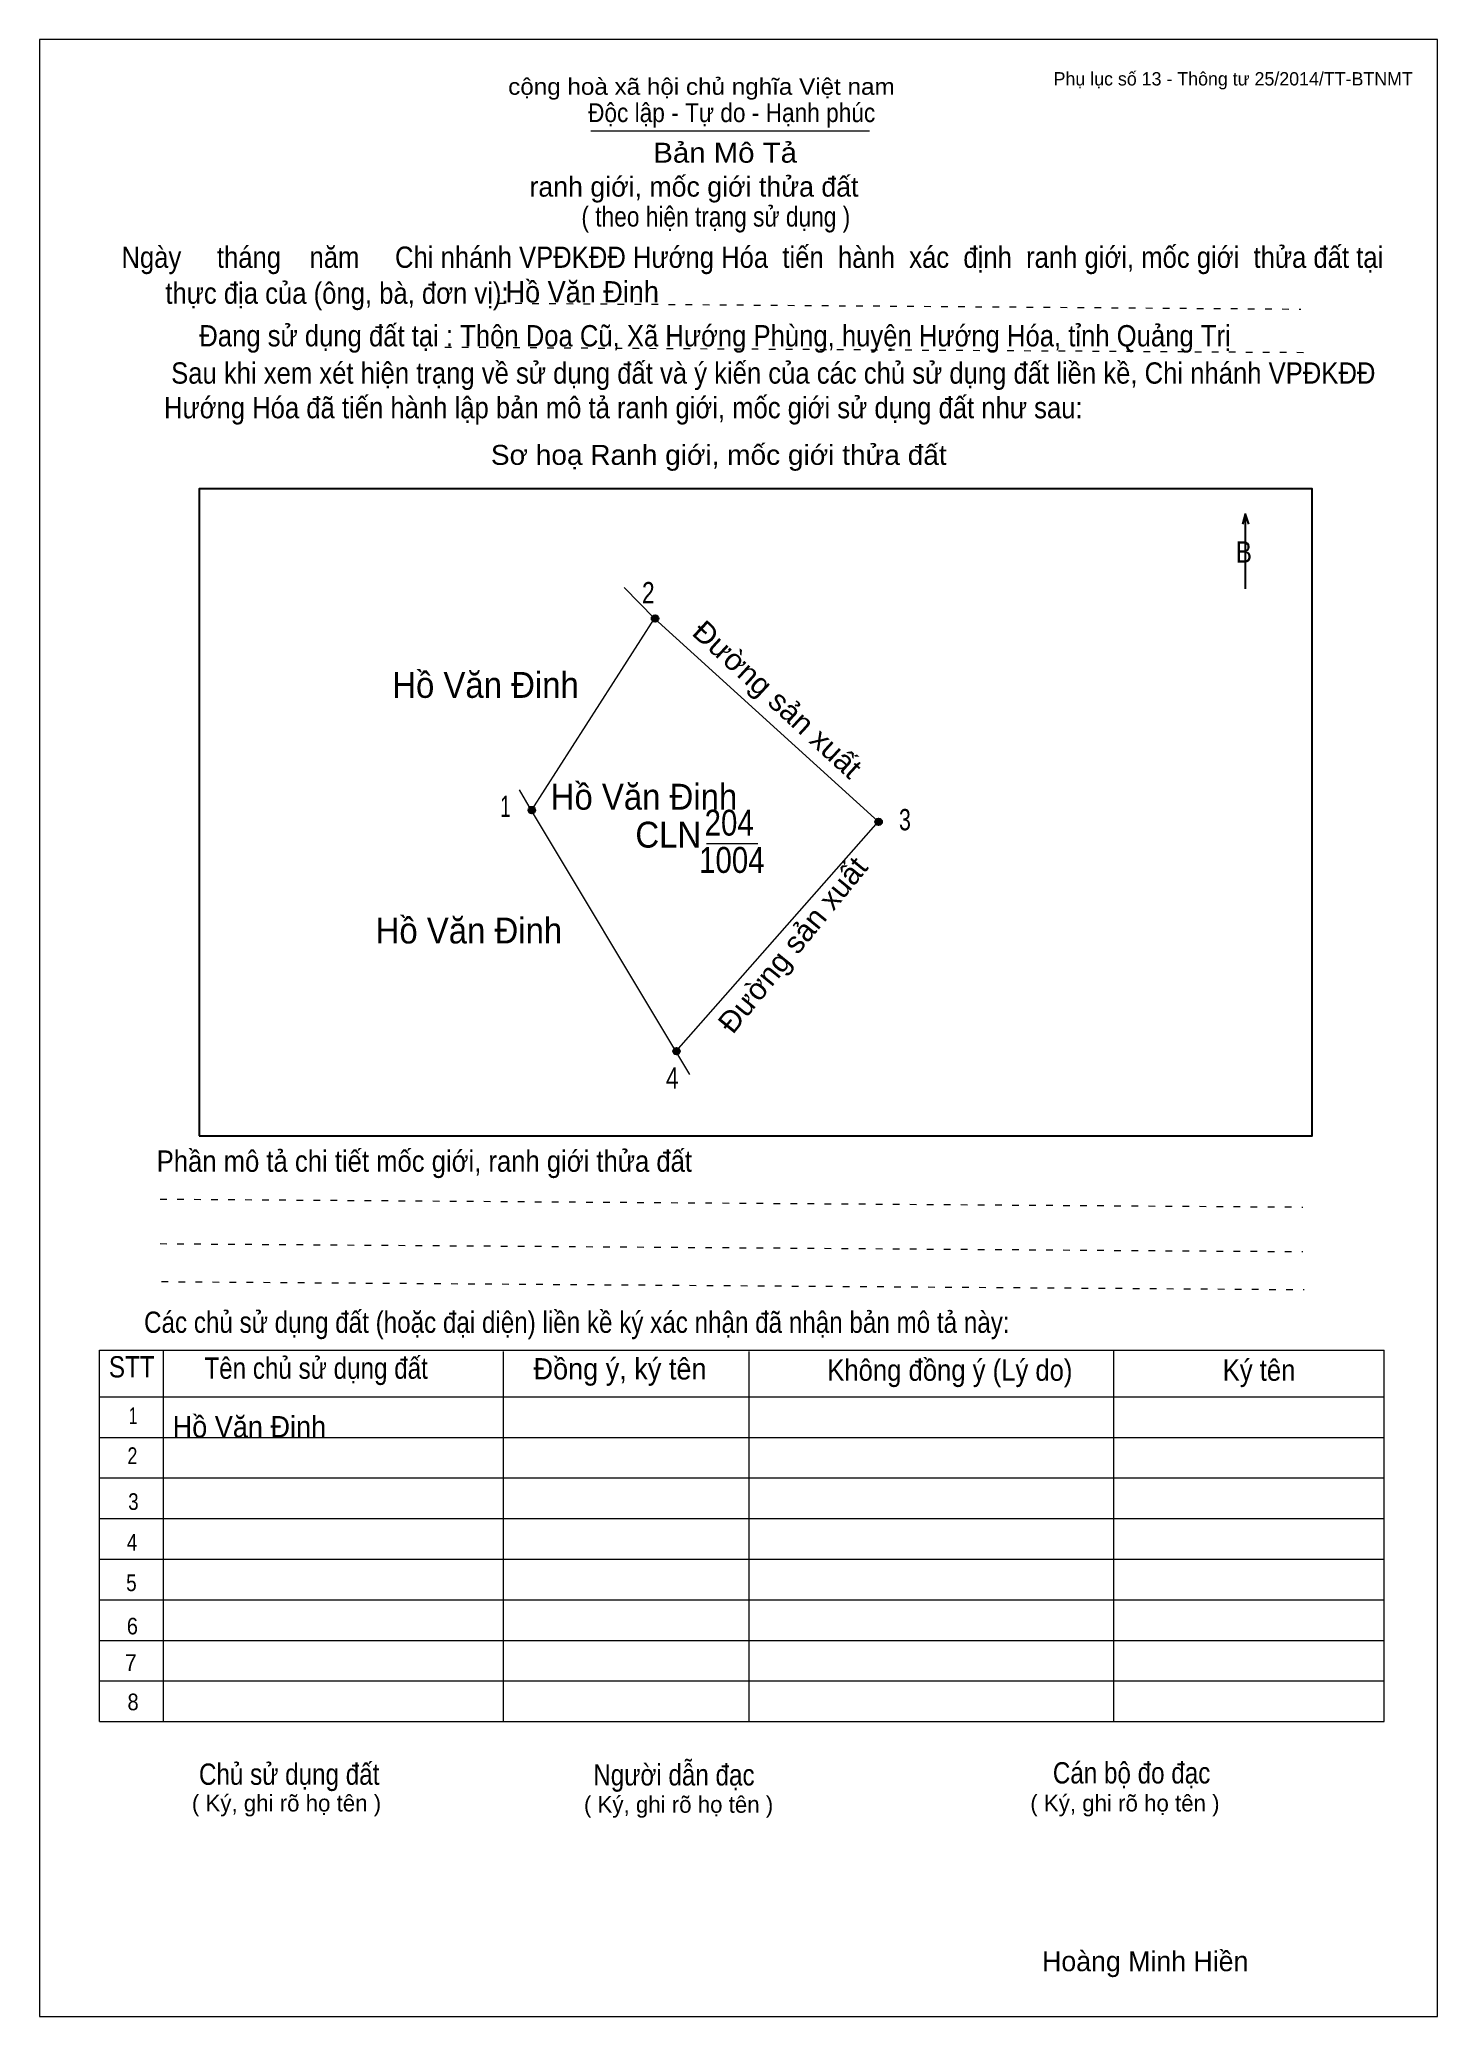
# Model space of a CAD drawing. Header units: centimetres. Extents: x 0 to 21, y 0 to 29.7.
import ezdxf
from ezdxf.enums import TextEntityAlignment as Align

# ---------------------------------------------------------------- set-up
doc = ezdxf.new("R2010")
doc.units = ezdxf.units.CM
doc.header["$LTSCALE"] = 0.13
doc.linetypes.add('DOTTED', pattern=[1.5, 0.3, -1.2])
for name, color, linetype, lineweight in [('1', 7, 'Continuous', 13), ('32', 7, 'Continuous', 25), ('6', 7, 'Continuous', 13), ('62', 7, 'Continuous', 13), ('7', 7, 'Continuous', 13)]:
    doc.layers.add(name, color=color, linetype=linetype, lineweight=lineweight)
for name, color, linetype in [('2', 7, 'Continuous'), ('3', 7, 'Continuous'), ('33', 7, 'Continuous'), ('34', 7, 'Continuous'), ('4', 7, 'Continuous'), ('5', 7, 'Continuous'), ('63', 7, 'Continuous')]:
    doc.layers.add(name, color=color, linetype=linetype)

msp = doc.modelspace()

# ---------------------------------------------------------------- hatches: boundary and pattern name
at = {"layer": '32'}
for points in [[(9.2964, 21.0006, 1), (9.1964, 21.0006, 1)], [(7.4466, 18.1249, 1), (7.3466, 18.1249, 1)], [(12.6547, 17.9472, 1), (12.5547, 17.9472, 1)], [(9.6181, 14.5006, 1), (9.5181, 14.5006, 1)]]:
    msp.add_hatch(color=256, dxfattribs=at).paths.add_polyline_path(points)

# ---------------------------------------------------------------- linework, layer by layer
at = {"layer": '1'}
msp.add_lwpolyline([(21, 0), (21, 29.7), (0, 29.7), (0, 0)], close=True, dxfattribs=at)
at = {"layer": '32'}
for centre in [(9.2464, 21.0006), (7.3966, 18.1249), (12.6047, 17.9472), (9.5681, 14.5006)]:
    msp.add_circle(centre, 0.05, dxfattribs=at)
at = {"layer": '6'}
msp.add_line((7.39, 18.12), (7.21, 18.43), dxfattribs=at)
for points in [[(7.39, 18.12), (9.24, 21), (8.78, 21.47)], [(9.24, 21), (12.6, 17.95), (9.56, 14.5)], [(9.77, 14.15), (9.56, 14.5), (7.39, 18.12)]]:
    msp.add_lwpolyline(points, dxfattribs=at)
at = {"layer": '62'}
for p, q in [((8.28, 28.33), (12.47, 28.33)), ((0.9, 10.01), (20.2, 10.01)), ((0.9, 4.43), (0.9, 10.01)), ((1.86, 4.43), (1.86, 10.01)), ((6.97, 4.43), (6.97, 9.99)), ((10.66, 4.43), (10.66, 9.99)), ((16.14, 4.43), (16.14, 10.01)), ((20.2, 4.43), (20.2, 10.01)), ((0.9, 9.31), (20.2, 9.31)), ((0.9, 8.7), (20.2, 8.7)), ((0.9, 8.09), (20.2, 8.09)), ((0.9, 7.48), (20.2, 7.48)), ((0.9, 6.87), (20.2, 6.87)), ((0.9, 6.26), (20.2, 6.26)), ((0.9, 5.65), (20.2, 5.65)), ((0.9, 5.04), (20.2, 5.04)), ((0.9, 4.43), (20.2, 4.43))]:
    msp.add_line(p, q, dxfattribs=at)
at = {"layer": '62', "linetype": 'DOTTED'}
for p, q in [((6.89, 25.74), (18.95, 25.65)), ((6.09, 25.08), (19.04, 25)), ((1.81, 12.28), (18.98, 12.16)), ((1.81, 11.61), (18.98, 11.49)), ((1.83, 11.04), (19, 10.92))]:
    msp.add_line(p, q, dxfattribs=at)
at = {"layer": '62', "lineweight": 25}
for p, q in [((18.11, 22.58), (18.11, 21.45)), ((18.11, 22.57), (18.07, 22.42)), ((18.11, 22.57), (18.16, 22.42))]:
    msp.add_line(p, q, dxfattribs=at)
msp.add_lwpolyline([(2.4, 13.23), (19.12, 13.23), (19.12, 22.95), (2.4, 22.95)], close=True, dxfattribs=at)
at = {"layer": '7'}
msp.add_line((10.02, 17.62), (10.79, 17.62), dxfattribs=at)

# ---------------------------------------------------------------- texts
at = {"layer": '2', "width": 0.95}
for p in [(6.7, 19.81), (9.08, 18.13), (6.45, 16.12)]:
    msp.add_text('Hồ Văn Đinh', height=0.3891, dxfattribs=at).set_placement(p, align=Align.CENTER)
at = {"layer": '3', "width": 0.95}
msp.add_text('CLN', height=0.3891, dxfattribs=at).set_placement((9.445, 17.56), align=Align.CENTER)
at = {"layer": '32'}
for s, width, p in [('2', 0.8, (9.145, 21.23)), ('1', 0.65, (7, 18.02)), ('3', 0.75, (13, 17.82)), ('4', 0.8, (9.505, 13.94))]:
    msp.add_text(s, height=0.32, dxfattribs=dict(at, width=width)).set_placement(p, align=Align.CENTER)
at = {"layer": '33', "width": 1.05}
for height, rotation, p in [(0.3199, 317.437, (10.9768, 19.6709)), (0.32, 50.812, (11.4381, 15.9989))]:
    msp.add_text('Đường sản xuất', height=height, rotation=rotation, dxfattribs=at).set_placement(p, align=Align.CENTER)
at = {"layer": '34', "width": 0.95}
for p in [(7, 25.75), (2, 8.7)]:
    msp.add_text('Hồ Văn Đinh', height=0.32, dxfattribs=at).set_placement(p)
at = {"layer": '4', "width": 0.85}
msp.add_text('204', height=0.3891, dxfattribs=at).set_placement((10.36, 17.74), align=Align.CENTER)
at = {"layer": '5', "width": 0.85}
msp.add_text('1004', height=0.3891, dxfattribs=at).set_placement((10.4, 17.18), align=Align.CENTER)
at = {"layer": '62'}
for s, height, width, p in [('cộng hoà xã hội chủ nghĩa Việt nam', 0.2474, 1.1, (7.04, 28.87)), ('Độc lập - Tự do - Hạnh phúc', 0.2828, 0.9, (8.24, 28.46)), ('Bản Mô Tả', 0.3, 1.1, (9.22, 27.85)), ('( theo hiện trạng sử dụng )', 0.3, 0.85, (8.14, 26.89)), ('Ngày     tháng    năm     Chi nhánh VPĐKĐĐ Hướng Hóa  tiến  hành  xác  định  ranh giới, mốc giới  thửa đất tại ', 0.32, 0.9, (1.23, 26.27)), ('thực địa của (ông, bà, đơn vị): ', 0.32, 0.9, (1.89, 25.73)), ('Đang sử dụng đất tại : Thôn Doa Cũ, Xã Hướng Phùng, huyện Hướng Hóa, tỉnh Quảng Trị', 0.32, 0.9, (2.4, 25.09)), (' Sau khi xem xét hiện trạng về sử dụng đất và ý kiến của các chủ sử dụng đất liền kề, Chi nhánh VPĐKĐĐ ', 0.32, 0.9, (1.87, 24.53)), ('Hướng Hóa đã tiến hành lập bản mô tả ranh giới, mốc giới sử dụng đất như sau:', 0.32, 0.9, (1.87, 24.01)), ('Sơ hoạ Ranh giới, mốc giới thửa đất', 0.3, 1.05, (6.78, 23.31)), ('B', 0.32, 0.85, (17.97, 21.84)), ('Phần mô tả chi tiết mốc giới, ranh giới thửa đất ', 0.32, 0.9, (1.76, 12.69)), ('Các chủ sử dụng đất (hoặc đại diện) liền kề ký xác nhận đã nhận bản mô tả này:', 0.32, 0.85, (1.57, 10.27))]:
    msp.add_text(s, height=height, dxfattribs=dict(at, width=width)).set_placement(p)
msp.add_text('ranh giới, mốc giới thửa đất', height=0.3, dxfattribs=at).set_placement((7.36, 27.34))
for s, height, width, p in [('STT', 0.32, 0.85, (1.385, 9.6)), ('Tên chủ sử dụng đất', 0.32, 0.85, (4.155, 9.58)), ('Đồng ý, ký tên', 0.32, 0.95, (8.72, 9.57)), ('Không đồng ý (Lý do)', 0.32, 0.9, (13.675, 9.55)), ('Ký tên', 0.32, 0.9, (18.32, 9.55)), ('1', 0.25, 0.7, (1.405, 8.9)), ('2', 0.25, 0.8, (1.395, 8.3)), ('3', 0.25, 0.85, (1.41, 7.61)), ('4', 0.25, 0.85, (1.39, 7)), ('5', 0.25, 0.85, (1.38, 6.39)), ('6', 0.25, 0.9, (1.395, 5.74)), ('7', 0.25, 0.95, (1.37, 5.19)), ('8', 0.25, 0.9, (1.405, 4.6)), ('Người dẫn đạc', 0.32, 0.85, (9.53, 3.47)), ('Chủ sử dụng đất', 0.32, 0.85, (3.75, 3.48)), ('Cán bộ đo đạc', 0.32, 0.85, (16.405, 3.5))]:
    msp.add_text(s, height=height, dxfattribs=dict(at, width=width)).set_placement(p, align=Align.CENTER)
for p in [(3.71, 3.08), (9.6, 3.06), (16.305, 3.08)]:
    msp.add_text('( Ký, ghi rõ họ tên )', height=0.25, dxfattribs=at).set_placement(p, align=Align.CENTER)
at = {"layer": '63'}
msp.add_text('Phụ lục số 13 - Thông tư 25/2014/TT-BTNMT', height=0.2, dxfattribs=at).set_placement((20.63, 29.01), align=Align.RIGHT)
msp.add_text('Hoàng Minh Hiền', height=0.3, dxfattribs=at).set_placement((16.61, 0.68), align=Align.CENTER)

doc.saveas('drawing.dxf')
